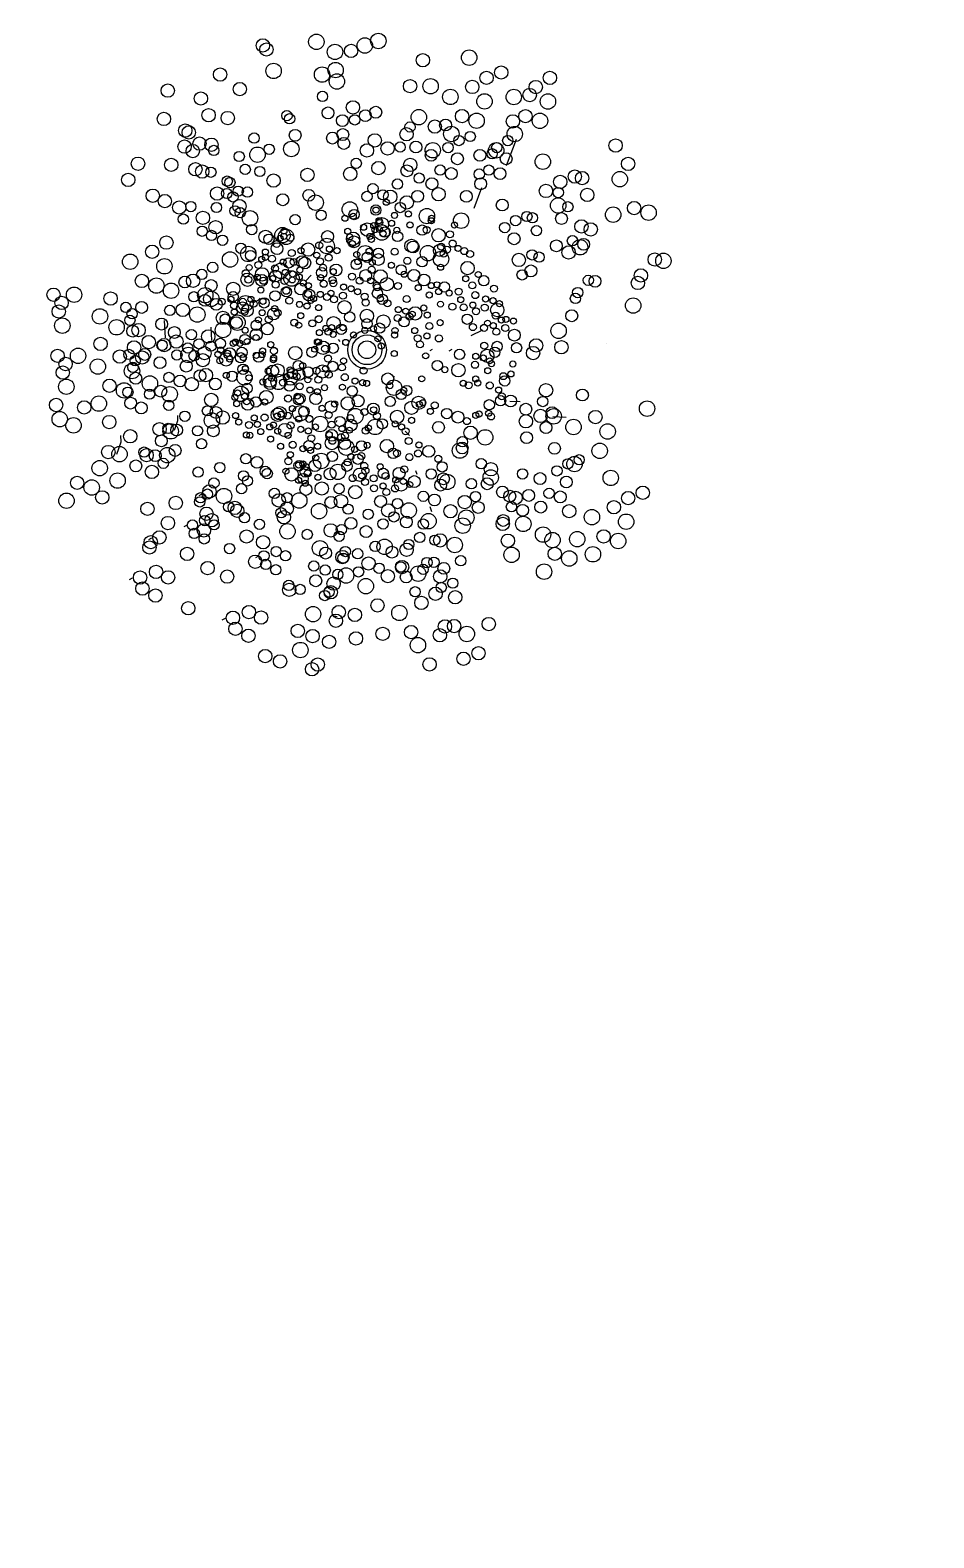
# Model space of a CAD drawing. Header units: millimetres. Extents: x 441061 to 442903, y 4515148 to 4515613.
# Drawn here: x 442385.5546 to 442385.8154, y 4515546.8685 to 4515547.3038 of the extents above; entities that cross this region are included whole.
import ezdxf

# ---------------------------------------------------------------- set-up
doc = ezdxf.new("R2010")
doc.units = ezdxf.units.MM
doc.linetypes.add('CONTINUA', pattern=[0])
doc.layers.add('01_piscinas', color=254, linetype='Continuous')

# ---------------------------------------------------------------- blocks, each defined once
blk = doc.blocks.new('A$C21391103')
at = {"layer": '01_piscinas'}
for p, q in [((139.4443, 93.0604, 0), (139.4671, 93.1217, 0)), ((139.37, 92.9622, 0), (139.3875, 93.0094, 0)), ((138.9932, 92.8075, 0), (138.981, 92.7939, 0)), ((138.6538, 92.7023, 0), (138.6559, 92.6623, 0)), ((138.7619, 92.6868, 0), (138.7635, 92.656, 0)), ((139.3629, 92.6683, 0), (139.39, 92.6807, 0)), ((138.7779, 92.6397, 0), (138.7744, 92.6408, 0)), ((138.8222, 92.6551, 0), (138.8187, 92.6563, 0)), ((139.0601, 92.6537, 0), (139.0568, 92.659, 0)), ((139.2729, 92.6354, 0), (139.2674, 92.6327, 0)), ((139.3181, 92.6356, 0), (139.3109, 92.632, 0)), ((139.5472, 92.6466, 0), (139.5472, 92.6466, 0)), ((139.6746, 92.65, 0), (139.6746, 92.65, 0)), ((138.9967, 92.5673, 0), (138.9833, 92.5704, 0)), ((139.0257, 92.5829, 0), (139.0154, 92.5853, 0)), ((139.1855, 92.5722, 0), (139.1821, 92.5733, 0)), ((138.8171, 92.5407, 0), (138.8136, 92.5419, 0)), ((139.6318, 92.5371, 0), (139.6327, 92.5344, 0)), ((139.4521, 92.5162, 0), (139.4759, 92.5154, 0)), ((139.7846, 92.5077, 0), (139.7858, 92.5043, 0)), ((138.9017, 92.4587, 0), (138.8984, 92.464, 0)), ((138.919, 92.4837, 0), (138.9157, 92.489, 0)), ((139.0525, 92.4717, 0), (139.0501, 92.4669, 0)), ((139.3049, 92.4621, 0), (139.3049, 92.4621, 0)), ((139.551, 92.4805, 0), (139.582, 92.4795, 0)), ((139.2106, 92.4473, 0), (139.2202, 92.437, 0)), ((139.234, 92.3563, 0), (139.2369, 92.3478, 0)), ((139.2945, 92.3809, 0), (139.2938, 92.3794, 0)), ((139.1729, 92.3411, 0), (139.1722, 92.3396, 0)), ((139.5339, 92.3442, 0), (139.5348, 92.3416, 0)), ((138.7396, 92.3003, 0), (138.7341, 92.2975, 0)), ((139.2676, 92.2727, 0), (139.2713, 92.2617, 0)), ((139.6574, 92.257, 0), (139.6586, 92.2535, 0)), ((138.7051, 92.2289, 0), (138.6996, 92.2262, 0)), ((138.6248, 92.1999, 0), (138.6176, 92.1963, 0)), ((139.0601, 92.2113, 0), (139.0499, 92.2136, 0)), ((138.8702, 92.1575, 0), (138.8647, 92.1547, 0)), ((139.0693, 92.1607, 0), (139.059, 92.163, 0)), ((138.58, 92.1071, 0), (138.5728, 92.1035, 0)), ((139.0415, 92.0841, 0), (139.0281, 92.0872, 0)), ((138.7946, 92.0142, 0), (138.7874, 92.0107, 0)), ((139.0534, 92.0184, 0), (139.04, 92.0215, 0))]:
    blk.add_line(p, q, dxfattribs=at)
at = {"layer": '01_piscinas', "elevation": 0}
blk.add_lwpolyline([(147.6622, 95.9923, 0.004391), (146.5456, 95.742, 0.000109), (146.5191, 95.7359, 0.000253), (146.5042, 95.7324, 0.002322), (145.9173, 95.5921, 0.002118), (145.3817, 95.4592, -0.0058), (137.3123, 93.1421), (132.1461, 91.6313), (132.1032, 91.6188), (129.0323, 90.7207), (123.1071, 88.9701)], format="xyb", dxfattribs=at)
for points in [[(138.8586, 92.7433), (138.8711, 92.7492), (138.8711, 92.7492), (138.8757, 92.7543)], [(138.6778, 92.4493), (138.6856, 92.4713), (138.6856, 92.4713), (138.6851, 92.4829)], [(138.5444, 92.3935), (138.5546, 92.4222), (138.5546, 92.4222), (138.5539, 92.4372)]]:
    blk.add_lwpolyline(points, dxfattribs=at)
at = {"layer": '01_piscinas'}
for centre, radius in [((139.0053, 93.3462, 0), 0.0178), ((139.1484, 93.3482, 0), 0.0178), ((138.8819, 93.3379, 0), 0.0154), ((138.89, 93.3285, 0), 0.0154), ((139.0483, 93.323, 0), 0.0178), ((139.0854, 93.3252, 0), 0.0154), ((139.1172, 93.3378, 0), 0.0178), ((138.9066, 93.279, 0), 0.0178), ((139.0497, 93.281, 0), 0.0178), ((139.2512, 93.3038, 0), 0.0154), ((139.358, 93.3097, 0), 0.0178), ((138.7831, 93.2707, 0), 0.0154), ((139.0185, 93.2706, 0), 0.0178), ((139.0527, 93.2546, 0), 0.0178), ((139.2216, 93.2438, 0), 0.0154), ((139.269, 93.2437, 0), 0.0178), ((139.3982, 93.2631, 0), 0.0154), ((139.4321, 93.2754, 0), 0.0154), ((139.5446, 93.263, 0), 0.0154), ((138.6623, 93.2335, 0), 0.0154), ((138.7387, 93.2153, 0), 0.0154), ((138.8286, 93.237, 0), 0.0154), ((139.0195, 93.2202, 0), 0.0119), ((139.3147, 93.219, 0), 0.0178), ((139.3654, 93.242, 0), 0.0154), ((139.3935, 93.2086, 0), 0.0178), ((139.4611, 93.2188, 0), 0.0178), ((139.4978, 93.2234, 0), 0.0154), ((139.5118, 93.2419, 0), 0.0154), ((139.54, 93.2084, 0), 0.0178), ((138.7566, 93.1767, 0), 0.0154), ((139.0323, 93.1821, 0), 0.0137), ((139.0898, 93.1948, 0), 0.0154), ((139.1184, 93.1756, 0), 0.0137), ((139.1424, 93.1836, 0), 0.0137), ((139.2419, 93.1723, 0), 0.0178), ((139.3416, 93.1746, 0), 0.0154), ((139.488, 93.1745, 0), 0.0154), ((138.6534, 93.168, 0), 0.0154), ((138.7027, 93.1413, 0), 0.0154), ((138.8006, 93.1702, 0), 0.0154), ((138.9374, 93.1757, 0), 0.0119), ((138.9436, 93.1685, 0), 0.0119), ((139.0654, 93.1642, 0), 0.0137), ((139.0939, 93.1659, 0), 0.0119), ((139.2215, 93.1495, 0), 0.0119), ((139.2788, 93.1504, 0), 0.0154), ((139.3036, 93.154, 0), 0.0137), ((139.3752, 93.1639, 0), 0.0178), ((139.4591, 93.1625, 0), 0.0154), ((139.5216, 93.1638, 0), 0.0178), ((138.7011, 93.1041, 0), 0.0154), ((138.7107, 93.137, 0), 0.0154), ((138.7355, 93.1111, 0), 0.0154), ((138.7631, 93.1086, 0), 0.0154), ((138.8614, 93.124, 0), 0.0119), ((138.9564, 93.1304, 0), 0.0137), ((139.0425, 93.1239, 0), 0.0137), ((139.0664, 93.132, 0), 0.0137), ((139.0688, 93.1116, 0), 0.0137), ((139.1401, 93.1187, 0), 0.0154), ((139.2136, 93.1327, 0), 0.0154), ((139.3169, 93.1334, 0), 0.0178), ((139.3345, 93.1182, 0), 0.0119), ((139.3606, 93.1276, 0), 0.0119), ((139.4472, 93.118, 0), 0.0119), ((139.4634, 93.1332, 0), 0.0178), ((139.6963, 93.1067, 0), 0.0154), ((138.7199, 93.094, 0), 0.0154), ((138.7685, 93.0954, 0), 0.0119), ((138.8272, 93.0814, 0), 0.0119), ((138.8695, 93.0855, 0), 0.0178), ((138.8964, 93.0981, 0), 0.0119), ((138.9475, 93.0987, 0), 0.0178), ((139.1222, 93.0953, 0), 0.0154), ((139.1699, 93.1001, 0), 0.0154), ((139.1987, 93.1033, 0), 0.0119), ((139.2352, 93.1032, 0), 0.0137), ((139.2741, 93.0958, 0), 0.0178), ((139.2703, 93.0842, 0), 0.0137), ((139.3093, 93.1019, 0), 0.0119), ((139.331, 93.0762, 0), 0.0137), ((139.3829, 93.0841, 0), 0.0137), ((139.4112, 93.0876, 0), 0.0119), ((139.4205, 93.0956, 0), 0.0178), ((139.4219, 93.1018, 0), 0.0119), ((139.4436, 93.0761, 0), 0.0137), ((139.5281, 93.0694, 0), 0.0178), ((138.5935, 93.0648, 0), 0.0154), ((138.6702, 93.0621, 0), 0.0154), ((138.726, 93.0518, 0), 0.0154), ((138.7417, 93.0466, 0), 0.0154), ((138.7617, 93.045, 0), 0.0119), ((138.841, 93.0517, 0), 0.0119), ((138.8748, 93.0467, 0), 0.0119), ((138.9846, 93.0389, 0), 0.0154), ((139.0835, 93.041, 0), 0.0154), ((139.0973, 93.0656, 0), 0.0119), ((139.1487, 93.0545, 0), 0.0154), ((139.2143, 93.0483, 0), 0.0137), ((139.2222, 93.0619, 0), 0.0154), ((139.291, 93.0501, 0), 0.0119), ((139.3168, 93.0419, 0), 0.0137), ((139.3814, 93.0408, 0), 0.0119), ((139.4036, 93.05, 0), 0.0119), ((139.4294, 93.0417, 0), 0.0137), ((139.6021, 93.0351, 0), 0.0154), ((139.7251, 93.0643, 0), 0.0154), ((138.5709, 93.0274, 0), 0.0154), ((138.7995, 93.0245, 0), 0.0119), ((138.8057, 93.0211, 0), 0.0119), ((138.9065, 93.0257, 0), 0.0154), ((139.136, 93.0071, 0), 0.0119), ((139.1926, 93.0178, 0), 0.0119), ((139.2427, 93.0314, 0), 0.0119), ((139.272, 93.0184, 0), 0.0137), ((139.3847, 93.0182, 0), 0.0137), ((139.5354, 93.0017, 0), 0.0154), ((139.5683, 93.0228, 0), 0.0154), ((139.6189, 93.0314, 0), 0.0154), ((139.706, 93.029, 0), 0.0178), ((138.6276, 92.9909, 0), 0.0154), ((138.6555, 92.9783, 0), 0.0154), ((138.7761, 92.9957, 0), 0.0154), ((138.7983, 92.9959, 0), 0.0119), ((138.8128, 92.9881, 0), 0.0119), ((138.8276, 92.9668, 0), 0.0154), ((138.8248, 93.0013, 0), 0.0119), ((138.846, 92.9993, 0), 0.0119), ((138.9278, 92.9815, 0), 0.0137), ((138.9879, 92.9917, 0), 0.0137), ((139.0037, 92.9748, 0), 0.0178), ((139.1222, 92.9891, 0), 0.0119), ((139.159, 92.9928, 0), 0.0119), ((139.1669, 92.9757, 0), 0.00702), ((139.176, 92.9884, 0), 0.0154), ((139.2141, 92.9753, 0), 0.0154), ((139.2391, 92.9895, 0), 0.0137), ((139.2875, 92.9943, 0), 0.0154), ((139.3517, 92.9893, 0), 0.0137), ((139.4345, 92.9692, 0), 0.0137), ((139.5636, 92.9683, 0), 0.0178), ((139.5639, 92.9979, 0), 0.0119), ((139.6309, 92.9926, 0), 0.0154), ((138.6887, 92.9636, 0), 0.0154), ((138.6982, 92.9368, 0), 0.0119), ((138.7155, 92.9656, 0), 0.0119), ((138.7435, 92.9397, 0), 0.0154), ((138.7746, 92.9636, 0), 0.0119), ((138.8175, 92.9556, 0), 0.0119), ((138.8295, 92.9516, 0), 0.0119), ((138.8521, 92.9386, 0), 0.0178), ((138.9563, 92.9355, 0), 0.0119), ((139.0164, 92.9457, 0), 0.0119), ((139.0712, 92.9388, 0), 0.00702), ((139.0827, 92.9591, 0), 0.0178), ((139.0925, 92.9473, 0), 0.0119), ((139.0905, 92.9435, 0), 0.00702), ((139.1426, 92.9577, 0), 0.0119), ((139.143, 92.9575, 0), 0.00702), ((139.1857, 92.9453, 0), 0.00702), ((139.1991, 92.9634, 0), 0.0119), ((139.2178, 92.9488, 0), 0.00702), ((139.2606, 92.9437, 0), 0.0178), ((139.2712, 92.9386, 0), 0.00702), ((139.3395, 92.9332, 0), 0.0178), ((139.4914, 92.9428, 0), 0.0119), ((139.5043, 92.9399, 0), 0.0119), ((139.5713, 92.9381, 0), 0.0137), ((139.586, 92.9652, 0), 0.0119), ((139.6907, 92.947, 0), 0.0178), ((139.7389, 92.9623, 0), 0.0154), ((139.7724, 92.9516, 0), 0.0178), ((138.7418, 92.9088, 0), 0.0119), ((138.7632, 92.899, 0), 0.0119), ((138.7728, 92.918, 0), 0.0154), ((138.856, 92.9125, 0), 0.0119), ((138.888, 92.8958, 0), 0.0154), ((138.9271, 92.8996, 0), 0.0178), ((138.9354, 92.8958, 0), 0.0178), ((138.9303, 92.9089, 0), 0.00702), ((139.0777, 92.9088, 0), 0.00702), ((139.1143, 92.918, 0), 0.00702), ((139.1229, 92.9125, 0), 0.0154), ((139.1378, 92.9216, 0), 0.00702), ((139.1405, 92.9122, 0), 0.00702), ((139.1562, 92.9059, 0), 0.0178), ((139.1568, 92.9248, 0), 0.0154), ((139.1502, 92.933, 0), 0.00702), ((139.1511, 92.9127, 0), 0.00702), ((139.1514, 92.929, 0), 0.00702), ((139.1636, 92.9068, 0), 0.0119), ((139.179, 92.9271, 0), 0.00702), ((139.1911, 92.9108, 0), 0.00702), ((139.2215, 92.9233, 0), 0.00702), ((139.2494, 92.9113, 0), 0.0119), ((139.2602, 92.9117, 0), 0.00808), ((139.2708, 92.933, 0), 0.00702), ((139.2875, 92.8993, 0), 0.0154), ((139.3242, 92.9229, 0), 0.00702), ((139.4401, 92.9171, 0), 0.0119), ((139.4654, 92.9333, 0), 0.0119), ((139.5135, 92.9101, 0), 0.0119), ((139.6174, 92.9199, 0), 0.0154), ((139.6387, 92.913, 0), 0.0154), ((138.6262, 92.8613, 0), 0.0154), ((138.659, 92.8824, 0), 0.0154), ((138.7887, 92.8878, 0), 0.0119), ((138.8309, 92.8694, 0), 0.0119), ((138.8957, 92.8902, 0), 0.0119), ((138.9145, 92.8685, 0), 0.0137), ((138.9139, 92.8794, 0), 0.00808), ((138.9217, 92.8926, 0), 0.00702), ((138.9302, 92.8968, 0), 0.00702), ((138.9455, 92.8936, 0), 0.00808), ((138.9863, 92.8663, 0), 0.0154), ((139.0118, 92.8764, 0), 0.00808), ((139.0293, 92.8746, 0), 0.0178), ((139.0311, 92.8964, 0), 0.0137), ((139.0901, 92.8914, 0), 0.0154), ((139.0826, 92.8957, 0), 0.00702), ((139.0919, 92.8843, 0), 0.0137), ((139.0885, 92.8803, 0), 0.00702), ((139.1289, 92.8967, 0), 0.00702), ((139.1323, 92.89, 0), 0.00702), ((139.1592, 92.903, 0), 0.00702), ((139.1929, 92.8967, 0), 0.0119), ((139.2247, 92.875, 0), 0.0154), ((139.2287, 92.8724, 0), 0.0137), ((139.2629, 92.858, 0), 0.0178), ((139.2894, 92.8644, 0), 0.0137), ((139.2935, 92.873, 0), 0.00808), ((139.3136, 92.9016, 0), 0.00808), ((139.3199, 92.8803, 0), 0.00808), ((139.3326, 92.869, 0), 0.00702), ((139.4618, 92.8914, 0), 0.0137), ((139.5595, 92.875, 0), 0.0137), ((139.5966, 92.8868, 0), 0.0119), ((139.6141, 92.8718, 0), 0.0178), ((139.6224, 92.8785, 0), 0.0137), ((138.5755, 92.8383, 0), 0.0178), ((138.6544, 92.8278, 0), 0.0178), ((138.8061, 92.8434, 0), 0.0178), ((138.8481, 92.8563, 0), 0.0178), ((138.8535, 92.8527, 0), 0.0119), ((138.8792, 92.8442, 0), 0.00702), ((138.8878, 92.8484, 0), 0.00702), ((138.8878, 92.8605, 0), 0.00702), ((138.9031, 92.8452, 0), 0.00808), ((138.9287, 92.8374, 0), 0.00702), ((138.942, 92.8356, 0), 0.0119), ((138.9486, 92.8583, 0), 0.00808), ((138.9529, 92.8378, 0), 0.00808), ((138.9722, 92.8385, 0), 0.0137), ((138.9699, 92.8636, 0), 0.00702), ((138.9785, 92.8356, 0), 0.0137), ((139.0062, 92.8535, 0), 0.00702), ((139.0135, 92.8392, 0), 0.00808), ((139.0338, 92.8477, 0), 0.00808), ((139.0355, 92.8675, 0), 0.00702), ((139.0529, 92.8638, 0), 0.00702), ((139.0975, 92.8322, 0), 0.0119), ((139.0985, 92.855, 0), 0.00702), ((139.101, 92.8386, 0), 0.00702), ((139.1182, 92.8579, 0), 0.0178), ((139.1228, 92.8485, 0), 0.0119), ((139.127, 92.8625, 0), 0.00702), ((139.1343, 92.8366, 0), 0.00702), ((139.1484, 92.8434, 0), 0.0137), ((139.1488, 92.8579, 0), 0.0119), ((139.1859, 92.8614, 0), 0.00808), ((139.2153, 92.8405, 0), 0.00808), ((139.2494, 92.8383, 0), 0.0119), ((139.2933, 92.8445, 0), 0.0178), ((139.2993, 92.8568, 0), 0.00808), ((139.3069, 92.8663, 0), 0.00808), ((139.3469, 92.8628, 0), 0.00808), ((139.3603, 92.8562, 0), 0.00808), ((139.4728, 92.8424, 0), 0.0154), ((139.5032, 92.8542, 0), 0.0119), ((139.5196, 92.8489, 0), 0.0119), ((139.5878, 92.8598, 0), 0.0154), ((139.7865, 92.8435, 0), 0.0154), ((139.8066, 92.8405, 0), 0.0178), ((138.6024, 92.7939, 0), 0.0154), ((138.7206, 92.7944, 0), 0.0154), ((138.7407, 92.8091, 0), 0.0119), ((138.7659, 92.8253, 0), 0.0119), ((138.8463, 92.7968, 0), 0.0154), ((138.8424, 92.8118, 0), 0.00808), ((138.8502, 92.825, 0), 0.00702), ((138.8693, 92.8022, 0), 0.00702), ((138.8714, 92.8309, 0), 0.00808), ((138.8801, 92.8091, 0), 0.0154), ((138.8791, 92.7953, 0), 0.0137), ((138.9042, 92.7996, 0), 0.00702), ((138.9114, 92.8052, 0), 0.0137), ((138.9098, 92.8226, 0), 0.00808), ((138.9231, 92.8174, 0), 0.0178), ((138.9335, 92.8137, 0), 0.00702), ((138.9478, 92.7995, 0), 0.0178), ((138.9509, 92.8099, 0), 0.00702), ((138.9657, 92.8029, 0), 0.00702), ((138.9672, 92.8193, 0), 0.00702), ((139.0177, 92.8129, 0), 0.0119), ((139.015, 92.8016, 0), 0.00702), ((139.0206, 92.8245, 0), 0.00808), ((139.0508, 92.8193, 0), 0.0137), ((139.0443, 92.8156, 0), 0.00702), ((139.0876, 92.8039, 0), 0.00808), ((139.1192, 92.8065, 0), 0.0137), ((139.1331, 92.8197, 0), 0.00808), ((139.1535, 92.8044, 0), 0.0154), ((139.1786, 92.8302, 0), 0.00702), ((139.2011, 92.8196, 0), 0.0119), ((139.208, 92.8093, 0), 0.00702), ((139.2305, 92.8066, 0), 0.0137), ((139.2538, 92.7962, 0), 0.0137), ((139.292, 92.8256, 0), 0.00702), ((139.3544, 92.8236, 0), 0.0154), ((139.3791, 92.8088, 0), 0.00702), ((139.3919, 92.7945, 0), 0.0119), ((139.4804, 92.808, 0), 0.0119), ((139.5006, 92.8171, 0), 0.0137), ((139.6332, 92.7954, 0), 0.0119), ((139.6487, 92.7931, 0), 0.0137), ((139.7546, 92.8066, 0), 0.0154), ((138.3984, 92.7622, 0), 0.0154), ((138.4459, 92.7621, 0), 0.0178), ((138.636, 92.7832, 0), 0.0178), ((138.6699, 92.7713, 0), 0.0178), ((138.7017, 92.7914, 0), 0.0137), ((138.7488, 92.7609, 0), 0.0178), ((138.7624, 92.7833, 0), 0.0137), ((138.8134, 92.7757, 0), 0.0154), ((138.8481, 92.7969, 0), 0.00808), ((138.8771, 92.7728, 0), 0.00702), ((138.883, 92.7943, 0), 0.00808), ((138.91, 92.7595, 0), 0.0119), ((138.9115, 92.7854, 0), 0.00808), ((138.9318, 92.7938, 0), 0.00808), ((138.936, 92.7689, 0), 0.0119), ((138.9359, 92.7712, 0), 0.00808), ((138.9495, 92.7963, 0), 0.00702), ((138.9691, 92.7753, 0), 0.0137), ((138.9751, 92.7892, 0), 0.00702), ((138.9881, 92.7615, 0), 0.0137), ((138.9858, 92.7638, 0), 0.00808), ((138.9867, 92.7828, 0), 0.00702), ((139.0223, 92.7873, 0), 0.00808), ((139.0389, 92.7657, 0), 0.00702), ((139.0426, 92.7958, 0), 0.00808), ((139.0445, 92.7886, 0), 0.00808), ((139.0682, 92.7797, 0), 0.00702), ((139.0856, 92.7759, 0), 0.00702), ((139.1004, 92.769, 0), 0.00702), ((139.1053, 92.7945, 0), 0.00808), ((139.1309, 92.7944, 0), 0.00702), ((139.1463, 92.7653, 0), 0.0119), ((139.1447, 92.783, 0), 0.00808), ((139.1461, 92.7791, 0), 0.00808), ((139.1681, 92.7865, 0), 0.0154), ((139.1935, 92.7825, 0), 0.00808), ((139.2405, 92.7782, 0), 0.00702), ((139.2705, 92.7832, 0), 0.00702), ((139.2837, 92.785, 0), 0.00702), ((139.2874, 92.7694, 0), 0.00702), ((139.3009, 92.78, 0), 0.0119), ((139.3119, 92.7658, 0), 0.00702), ((139.3338, 92.7694, 0), 0.00808), ((139.3502, 92.799, 0), 0.00702), ((139.3655, 92.7837, 0), 0.00808), ((139.4153, 92.7763, 0), 0.00808), ((139.6087, 92.767, 0), 0.0119), ((139.7478, 92.7892, 0), 0.0154), ((138.4104, 92.7234, 0), 0.0154), ((138.4172, 92.7433, 0), 0.0154), ((138.5303, 92.7533, 0), 0.0154), ((138.5655, 92.7328, 0), 0.0119), ((138.602, 92.7328, 0), 0.0137), ((138.6669, 92.726, 0), 0.0119), ((138.6968, 92.727, 0), 0.0154), ((138.7224, 92.7573, 0), 0.0119), ((138.7482, 92.749, 0), 0.0137), ((138.7628, 92.7527, 0), 0.0178), ((138.7743, 92.7399, 0), 0.0137), ((138.7868, 92.7461, 0), 0.00808), ((138.808, 92.7515, 0), 0.00702), ((138.8133, 92.7576, 0), 0.0119), ((138.8153, 92.7372, 0), 0.00808), ((138.835, 92.7318, 0), 0.0137), ((138.8416, 92.7423, 0), 0.0178), ((138.8356, 92.7457, 0), 0.00808), ((138.8457, 92.7255, 0), 0.0137), ((138.8541, 92.7512, 0), 0.00702), ((138.8608, 92.7413, 0), 0.00808), ((138.8847, 92.7433, 0), 0.0119), ((138.882, 92.7467, 0), 0.00702), ((138.9091, 92.7302, 0), 0.00702), ((138.9426, 92.7486, 0), 0.00808), ((138.9664, 92.7397, 0), 0.00702), ((138.9837, 92.7359, 0), 0.00702), ((138.9926, 92.7492, 0), 0.00702), ((138.9989, 92.7533, 0), 0.00702), ((139.0105, 92.7325, 0), 0.00702), ((139.0143, 92.7629, 0), 0.00702), ((139.0299, 92.7567, 0), 0.00808), ((139.0462, 92.7514, 0), 0.00808), ((139.0703, 92.7332, 0), 0.0154), ((139.0665, 92.7599, 0), 0.00808), ((139.1169, 92.7578, 0), 0.00808), ((139.1191, 92.7441, 0), 0.00808), ((139.1576, 92.7516, 0), 0.0119), ((139.153, 92.7532, 0), 0.00702), ((139.1695, 92.742, 0), 0.00808), ((139.2139, 92.7521, 0), 0.00808), ((139.2534, 92.7315, 0), 0.00702), ((139.2659, 92.7615, 0), 0.00702), ((139.2919, 92.7403, 0), 0.00702), ((139.3195, 92.7345, 0), 0.00808), ((139.3386, 92.7505, 0), 0.00702), ((139.3454, 92.7328, 0), 0.00808), ((139.3666, 92.7381, 0), 0.00702), ((139.3722, 92.7611, 0), 0.00808), ((139.3942, 92.7323, 0), 0.00808), ((139.3959, 92.7522, 0), 0.00702), ((139.4133, 92.7484, 0), 0.00702), ((139.4231, 92.7268, 0), 0.0154), ((139.4281, 92.7414, 0), 0.00702), ((139.6035, 92.7536, 0), 0.0119), ((139.7368, 92.7371, 0), 0.0178), ((138.4188, 92.6907, 0), 0.0178), ((138.5057, 92.712, 0), 0.0178), ((138.5441, 92.6869, 0), 0.0178), ((138.5747, 92.703, 0), 0.0119), ((138.5799, 92.7183, 0), 0.0119), ((138.648, 92.6942, 0), 0.0137), ((138.7304, 92.7163, 0), 0.0178), ((138.7897, 92.7084, 0), 0.0154), ((138.795, 92.7058, 0), 0.0119), ((138.8232, 92.6976, 0), 0.0178), ((138.8208, 92.6975, 0), 0.0137), ((138.8158, 92.722, 0), 0.00702), ((138.8397, 92.7231, 0), 0.00808), ((138.8665, 92.6914, 0), 0.0119), ((138.8716, 92.7041, 0), 0.00702), ((138.8802, 92.7204, 0), 0.00702), ((138.8955, 92.7051, 0), 0.00808), ((138.9064, 92.7175, 0), 0.0137), ((138.9158, 92.7203, 0), 0.00808), ((138.9545, 92.6976, 0), 0.00808), ((138.9692, 92.7135, 0), 0.00702), ((138.9958, 92.696, 0), 0.00808), ((139.0107, 92.7056, 0), 0.00808), ((139.0451, 92.6964, 0), 0.0154), ((139.0823, 92.7105, 0), 0.0119), ((139.122, 92.7131, 0), 0.0154), ((139.1221, 92.695, 0), 0.0119), ((139.16, 92.6999, 0), 0.0154), ((139.1928, 92.7081, 0), 0.00808), ((139.1945, 92.7279, 0), 0.00702), ((139.2078, 92.6995, 0), 0.0119), ((139.2118, 92.7241, 0), 0.00702), ((139.2204, 92.7113, 0), 0.00808), ((139.2334, 92.7189, 0), 0.0154), ((139.2267, 92.7172, 0), 0.00702), ((139.2614, 92.715, 0), 0.00702), ((139.2911, 92.6975, 0), 0.00702), ((139.3537, 92.7056, 0), 0.0119), ((139.3739, 92.7239, 0), 0.00808), ((139.4005, 92.6964, 0), 0.00702), ((139.4193, 92.7139, 0), 0.00808), ((139.4326, 92.7035, 0), 0.00702), ((139.443, 92.705, 0), 0.00702), ((139.4604, 92.7012, 0), 0.00702), ((139.595, 92.7135, 0), 0.0137), ((138.5812, 92.6779, 0), 0.0137), ((138.595, 92.6804, 0), 0.0154), ((138.6182, 92.6526, 0), 0.0154), ((138.6775, 92.6749, 0), 0.0137), ((138.682, 92.6539, 0), 0.0154), ((138.7167, 92.6699, 0), 0.0119), ((138.7558, 92.6657, 0), 0.0154), ((138.7897, 92.6805, 0), 0.0178), ((138.8404, 92.6586, 0), 0.0119), ((138.8409, 92.68, 0), 0.00702), ((138.8665, 92.67, 0), 0.0137), ((138.8662, 92.6633, 0), 0.00702), ((138.8923, 92.6832, 0), 0.0137), ((138.9646, 92.6918, 0), 0.00702), ((139.0123, 92.6746, 0), 0.00702), ((139.0272, 92.6842, 0), 0.00702), ((139.0327, 92.6768, 0), 0.00808), ((139.0405, 92.686, 0), 0.00702), ((139.0441, 92.6704, 0), 0.00702), ((139.0629, 92.6822, 0), 0.0119), ((139.0666, 92.6859, 0), 0.00702), ((139.1223, 92.635, 0), 0.0447), ((139.0911, 92.6692, 0), 0.00702), ((139.1223, 92.635, 0), 0.0344), ((139.1172, 92.6796, 0), 0.00702), ((139.1372, 92.6834, 0), 0.00702), ((139.1513, 92.6849, 0), 0.0119), ((139.1474, 92.6602, 0), 0.00702), ((139.1859, 92.669, 0), 0.00702), ((139.1869, 92.6795, 0), 0.00702), ((139.2325, 92.6793, 0), 0.00702), ((139.2394, 92.6616, 0), 0.00808), ((139.2606, 92.6669, 0), 0.00702), ((139.2662, 92.6898, 0), 0.00808), ((139.2882, 92.6611, 0), 0.00808), ((139.3666, 92.6873, 0), 0.00808), ((139.3925, 92.6856, 0), 0.00808), ((139.4137, 92.6909, 0), 0.00702), ((139.421, 92.6767, 0), 0.00808), ((139.4413, 92.6851, 0), 0.00808), ((139.4625, 92.6687, 0), 0.0137), ((139.5646, 92.6788, 0), 0.0178), ((138.4077, 92.621, 0), 0.0154), ((138.4551, 92.6209, 0), 0.0178), ((138.5071, 92.6485, 0), 0.0154), ((138.5515, 92.6192, 0), 0.0154), ((138.5726, 92.6242, 0), 0.0119), ((138.5843, 92.6403, 0), 0.0154), ((138.6032, 92.6171, 0), 0.0154), ((138.6091, 92.6242, 0), 0.0137), ((138.6491, 92.6454, 0), 0.0119), ((138.654, 92.6457, 0), 0.0154), ((138.6832, 92.6229, 0), 0.0119), ((138.71, 92.623, 0), 0.0178), ((138.7085, 92.6391, 0), 0.0119), ((138.723, 92.6212, 0), 0.0119), ((138.7345, 92.6485, 0), 0.0119), ((138.7468, 92.6271, 0), 0.0154), ((138.762, 92.6433, 0), 0.0119), ((138.7836, 92.6496, 0), 0.0119), ((138.7843, 92.6343, 0), 0.00702), ((138.8052, 92.6258, 0), 0.0137), ((138.8004, 92.6267, 0), 0.00702), ((138.8137, 92.6497, 0), 0.00702), ((138.8186, 92.6527, 0), 0.00702), ((138.8286, 92.6498, 0), 0.00702), ((138.8335, 92.6289, 0), 0.0119), ((138.8456, 92.6541, 0), 0.00702), ((138.8812, 92.6324, 0), 0.00702), ((138.8999, 92.6468, 0), 0.00702), ((138.9072, 92.6325, 0), 0.00808), ((138.9566, 92.6275, 0), 0.0154), ((138.9949, 92.6293, 0), 0.0119), ((139.0017, 92.6363, 0), 0.00702), ((139.0077, 92.653, 0), 0.00702), ((139.0104, 92.6526, 0), 0.00702), ((139.0207, 92.6395, 0), 0.0154), ((139.0256, 92.6373, 0), 0.00808), ((139.0442, 92.6385, 0), 0.0119), ((139.0731, 92.6519, 0), 0.00702), ((139.1223, 92.635, 0), 0.0203), ((139.1554, 92.6438, 0), 0.00702), ((139.1851, 92.6263, 0), 0.00702), ((139.2448, 92.6474, 0), 0.00808), ((139.3359, 92.6243, 0), 0.0119), ((139.3999, 92.621, 0), 0.0154), ((139.3928, 92.6442, 0), 0.00808), ((139.4173, 92.6292, 0), 0.0119), ((139.4226, 92.6426, 0), 0.0119), ((139.4675, 92.6396, 0), 0.0119), ((139.5058, 92.6274, 0), 0.0154), ((139.5127, 92.6449, 0), 0.0154), ((139.571, 92.6409, 0), 0.0154), ((138.4197, 92.5822, 0), 0.0154), ((138.4264, 92.6021, 0), 0.0154), ((138.5008, 92.5962, 0), 0.0178), ((138.5797, 92.5857, 0), 0.0178), ((138.5818, 92.5944, 0), 0.0119), ((138.587, 92.6097, 0), 0.0119), ((138.6442, 92.6051, 0), 0.0137), ((138.7049, 92.5971, 0), 0.0137), ((138.7432, 92.6109, 0), 0.0154), ((138.7779, 92.6243, 0), 0.00702), ((138.7824, 92.6095, 0), 0.00702), ((138.7971, 92.6128, 0), 0.0154), ((138.8053, 92.6136, 0), 0.00702), ((138.8307, 92.6164, 0), 0.0119), ((138.8361, 92.5899, 0), 0.0119), ((138.8369, 92.6169, 0), 0.00702), ((138.8416, 92.5911, 0), 0.00702), ((138.8668, 92.622, 0), 0.00702), ((138.8721, 92.6179, 0), 0.0119), ((138.8801, 92.6238, 0), 0.00702), ((138.9046, 92.5859, 0), 0.0137), ((138.9062, 92.6117, 0), 0.00702), ((138.9065, 92.6158, 0), 0.00702), ((138.9159, 92.5871, 0), 0.0154), ((138.9636, 92.5981, 0), 0.0119), ((138.9736, 92.5984, 0), 0.00702), ((139.0195, 92.5848, 0), 0.0154), ((139.0267, 92.5917, 0), 0.00702), ((139.0324, 92.6147, 0), 0.00808), ((139.0432, 92.5964, 0), 0.0119), ((139.0643, 92.5942, 0), 0.00808), ((139.0681, 92.6094, 0), 0.00702), ((139.2577, 92.621, 0), 0.00702), ((139.2846, 92.5986, 0), 0.0119), ((139.3332, 92.5877, 0), 0.0154), ((139.3716, 92.6002, 0), 0.00808), ((139.3733, 92.6201, 0), 0.00702), ((139.3907, 92.6163, 0), 0.00702), ((139.4055, 92.6094, 0), 0.00702), ((139.4097, 92.6028, 0), 0.00702), ((139.4589, 92.6021, 0), 0.00702), ((138.428, 92.5495, 0), 0.0178), ((138.5277, 92.5518, 0), 0.0154), ((138.5883, 92.5692, 0), 0.0137), ((138.6211, 92.557, 0), 0.0178), ((138.6649, 92.571, 0), 0.0119), ((138.6907, 92.5628, 0), 0.0137), ((138.7174, 92.5553, 0), 0.0154), ((138.7367, 92.575, 0), 0.0137), ((138.7502, 92.5764, 0), 0.0154), ((138.7719, 92.556, 0), 0.0137), ((138.7973, 92.5757, 0), 0.00702), ((138.8108, 92.5737, 0), 0.0119), ((138.8393, 92.5711, 0), 0.0178), ((138.8497, 92.5702, 0), 0.00702), ((138.8817, 92.5605, 0), 0.00702), ((138.898, 92.5637, 0), 0.0154), ((138.8983, 92.5566, 0), 0.0137), ((138.894, 92.5857, 0), 0.00702), ((138.902, 92.5692, 0), 0.00702), ((138.9181, 92.5607, 0), 0.0178), ((138.9283, 92.5591, 0), 0.00808), ((138.9361, 92.5723, 0), 0.00702), ((138.9458, 92.5684, 0), 0.0154), ((138.9435, 92.5509, 0), 0.0119), ((138.9446, 92.5765, 0), 0.00702), ((138.9447, 92.5886, 0), 0.00702), ((138.9498, 92.5801, 0), 0.0119), ((138.9653, 92.5778, 0), 0.0137), ((138.9599, 92.5734, 0), 0.00808), ((138.9865, 92.5838, 0), 0.0119), ((138.9856, 92.5655, 0), 0.00702), ((139.0055, 92.5864, 0), 0.00808), ((139.0098, 92.5659, 0), 0.00808), ((139.0341, 92.5775, 0), 0.00808), ((139.071, 92.5716, 0), 0.00808), ((139.0948, 92.5627, 0), 0.00702), ((139.1121, 92.5589, 0), 0.00702), ((139.1142, 92.5868, 0), 0.00808), ((139.1212, 92.5572, 0), 0.00702), ((139.1702, 92.5677, 0), 0.0137), ((139.1845, 92.5475, 0), 0.0178), ((139.2487, 92.5678, 0), 0.00702), ((139.3019, 92.589, 0), 0.00702), ((139.3445, 92.5576, 0), 0.00702), ((139.3734, 92.5674, 0), 0.00702), ((139.378, 92.5583, 0), 0.00702), ((139.4011, 92.5864, 0), 0.00702), ((139.4401, 92.563, 0), 0.0119), ((139.437, 92.574, 0), 0.00808), ((139.4545, 92.5792, 0), 0.00702), ((138.5031, 92.5106, 0), 0.0178), ((138.5613, 92.5411, 0), 0.0178), ((138.5701, 92.5369, 0), 0.0119), ((138.6201, 92.5324, 0), 0.0119), ((138.646, 92.5393, 0), 0.0137), ((138.6667, 92.5323, 0), 0.0178), ((138.7625, 92.5191, 0), 0.0154), ((138.8171, 92.5254, 0), 0.00702), ((138.8311, 92.5331, 0), 0.0178), ((138.8235, 92.5354, 0), 0.00702), ((138.8396, 92.5277, 0), 0.00702), ((138.8455, 92.5459, 0), 0.0119), ((138.8898, 92.5256, 0), 0.0154), ((138.9399, 92.5224, 0), 0.00808), ((138.9639, 92.5195, 0), 0.0119), ((138.9611, 92.5278, 0), 0.00702), ((138.9674, 92.5222, 0), 0.0119), ((138.9667, 92.5507, 0), 0.00808), ((138.9904, 92.5418, 0), 0.00702), ((139.0039, 92.5222, 0), 0.0137), ((139.0078, 92.538, 0), 0.00702), ((139.0241, 92.5475, 0), 0.00702), ((139.0654, 92.5486, 0), 0.00702), ((139.0881, 92.5397, 0), 0.0119), ((139.1017, 92.5169, 0), 0.0137), ((139.175, 92.5519, 0), 0.00702), ((139.2011, 92.5318, 0), 0.0119), ((139.2072, 92.5412, 0), 0.00702), ((139.2139, 92.5407, 0), 0.0119), ((139.2414, 92.5124, 0), 0.0154), ((139.3568, 92.5529, 0), 0.00808), ((139.4057, 92.5525, 0), 0.00808), ((139.4305, 92.5173, 0), 0.0119), ((139.4261, 92.5419, 0), 0.00702), ((139.4335, 92.5276, 0), 0.00808), ((139.4539, 92.5167, 0), 0.0137), ((139.5355, 92.5414, 0), 0.0154), ((139.6197, 92.5304, 0), 0.0137), ((138.4044, 92.5074, 0), 0.0154), ((138.4694, 92.5017, 0), 0.0154), ((138.5765, 92.5117, 0), 0.0137), ((138.6011, 92.5007, 0), 0.0137), ((138.6646, 92.5066, 0), 0.0119), ((138.7017, 92.4813, 0), 0.0119), ((138.7538, 92.4939, 0), 0.0119), ((138.7736, 92.4901, 0), 0.0137), ((138.789, 92.4783, 0), 0.0154), ((138.8216, 92.5105, 0), 0.00702), ((138.8469, 92.5092, 0), 0.0137), ((138.8445, 92.5147, 0), 0.00702), ((138.8659, 92.5144, 0), 0.0119), ((138.8861, 92.5143, 0), 0.00702), ((138.9163, 92.4848, 0), 0.0154), ((138.921, 92.4884, 0), 0.0154), ((138.9237, 92.486, 0), 0.00702), ((138.95, 92.4992, 0), 0.00702), ((138.9684, 92.4884, 0), 0.0178), ((138.9767, 92.4924, 0), 0.0119), ((139.0186, 92.4998, 0), 0.00702), ((139.0391, 92.5032, 0), 0.0137), ((139.0475, 92.5096, 0), 0.00702), ((139.0778, 92.5111, 0), 0.0154), ((139.0955, 92.4815, 0), 0.0178), ((139.1164, 92.491, 0), 0.00808), ((139.1368, 92.4979, 0), 0.0137), ((139.1376, 92.4963, 0), 0.00702), ((139.1758, 92.5156, 0), 0.0119), ((139.1918, 92.4798, 0), 0.0154), ((139.2247, 92.5009, 0), 0.0154), ((139.2433, 92.5091, 0), 0.00702), ((139.2512, 92.5126, 0), 0.00702), ((139.2687, 92.4925, 0), 0.00702), ((139.2788, 92.5068, 0), 0.00808), ((139.3063, 92.4875, 0), 0.0119), ((139.3321, 92.4793, 0), 0.0137), ((139.3811, 92.4867, 0), 0.00702), ((139.4045, 92.5079, 0), 0.0119), ((139.4032, 92.4883, 0), 0.00702), ((139.489, 92.4977, 0), 0.0137), ((139.523, 92.482, 0), 0.0154), ((139.528, 92.5154, 0), 0.0119), ((139.5533, 92.4813, 0), 0.0178), ((139.5496, 92.4897, 0), 0.0137), ((139.6496, 92.4796, 0), 0.0154), ((139.7689, 92.499, 0), 0.0178), ((138.4128, 92.4747, 0), 0.0178), ((138.4447, 92.4604, 0), 0.0178), ((138.5273, 92.4681, 0), 0.0154), ((138.6432, 92.4516, 0), 0.0154), ((138.6629, 92.4533, 0), 0.0119), ((138.669, 92.4467, 0), 0.0178), ((138.6827, 92.4495, 0), 0.0137), ((138.731, 92.4477, 0), 0.0119), ((138.7642, 92.4715, 0), 0.0178), ((138.7675, 92.4477, 0), 0.0137), ((138.8189, 92.4829, 0), 0.00702), ((138.8261, 92.468, 0), 0.00702), ((138.8496, 92.4613, 0), 0.00808), ((138.8619, 92.4775, 0), 0.00702), ((138.869, 92.4626, 0), 0.00702), ((138.8857, 92.4785, 0), 0.00808), ((138.8978, 92.4567, 0), 0.00702), ((138.9063, 92.461, 0), 0.00702), ((138.9151, 92.4817, 0), 0.00702), ((138.933, 92.4496, 0), 0.0154), ((138.939, 92.4828, 0), 0.00808), ((138.9457, 92.4601, 0), 0.00808), ((138.9646, 92.4749, 0), 0.00702), ((138.9694, 92.4512, 0), 0.00702), ((138.9889, 92.4754, 0), 0.00808), ((139.0031, 92.4569, 0), 0.00702), ((139.0141, 92.4636, 0), 0.0178), ((139.0339, 92.4845, 0), 0.00808), ((139.0406, 92.4619, 0), 0.00808), ((139.0598, 92.4691, 0), 0.0119), ((139.0643, 92.453, 0), 0.00702), ((139.0856, 92.4608, 0), 0.0137), ((139.0838, 92.4771, 0), 0.00808), ((139.1256, 92.454, 0), 0.00702), ((139.1412, 92.4567, 0), 0.0178), ((139.145, 92.4821, 0), 0.00808), ((139.1575, 92.4638, 0), 0.0119), ((139.1872, 92.4638, 0), 0.00702), ((139.2021, 92.4568, 0), 0.00702), ((139.2252, 92.4719, 0), 0.00702), ((139.2873, 92.4558, 0), 0.0137), ((139.353, 92.4701, 0), 0.00808), ((139.3614, 92.4433, 0), 0.0154), ((139.3733, 92.4833, 0), 0.00702), ((139.4087, 92.4809, 0), 0.00808), ((139.4891, 92.4697, 0), 0.0154), ((139.5355, 92.4553, 0), 0.0137), ((139.599, 92.4565, 0), 0.0178), ((139.6778, 92.4461, 0), 0.0178), ((138.5755, 92.4351, 0), 0.0154), ((138.6475, 92.4246, 0), 0.0137), ((138.7402, 92.4179, 0), 0.0119), ((138.8439, 92.4384, 0), 0.00702), ((138.8517, 92.4376, 0), 0.00702), ((138.877, 92.4461, 0), 0.00702), ((138.8995, 92.4286, 0), 0.00702), ((138.9162, 92.447, 0), 0.00702), ((138.9401, 92.4372, 0), 0.00702), ((138.9508, 92.4154, 0), 0.00808), ((138.9882, 92.4135, 0), 0.0119), ((138.9868, 92.4475, 0), 0.00702), ((138.9939, 92.4306, 0), 0.00808), ((139.041, 92.4193, 0), 0.0154), ((139.0408, 92.4373, 0), 0.0137), ((139.035, 92.439, 0), 0.00702), ((139.0424, 92.4247, 0), 0.00808), ((139.0626, 92.4331, 0), 0.00808), ((139.0704, 92.418, 0), 0.0137), ((139.0746, 92.4086, 0), 0.0178), ((139.0714, 92.4365, 0), 0.00808), ((139.0817, 92.4492, 0), 0.00702), ((139.1095, 92.413, 0), 0.0119), ((139.1193, 92.4481, 0), 0.00808), ((139.1681, 92.4124, 0), 0.0154), ((139.2116, 92.4468, 0), 0.00808), ((139.2183, 92.4242, 0), 0.00808), ((139.3424, 92.4226, 0), 0.0119), ((139.395, 92.4326, 0), 0.0178), ((139.4907, 92.4319, 0), 0.0137), ((138.525, 92.3988, 0), 0.0154), ((138.5508, 92.3939, 0), 0.0178), ((138.6075, 92.3985, 0), 0.0119), ((138.6135, 92.3915, 0), 0.0154), ((138.6333, 92.3903, 0), 0.0137), ((138.661, 92.3915, 0), 0.0178), ((138.6793, 92.4025, 0), 0.0137), ((138.8424, 92.3832, 0), 0.0119), ((138.8682, 92.375, 0), 0.0137), ((138.9228, 92.4122, 0), 0.00702), ((138.9452, 92.3924, 0), 0.00702), ((138.9745, 92.4065, 0), 0.00702), ((138.9919, 92.4027, 0), 0.00702), ((139.0039, 92.3854, 0), 0.00702), ((139.0164, 92.378, 0), 0.0178), ((139.0082, 92.4121, 0), 0.00702), ((139.042, 92.3885, 0), 0.0119), ((139.0851, 92.3884, 0), 0.00702), ((139.0937, 92.4047, 0), 0.00702), ((139.1013, 92.3822, 0), 0.0119), ((139.109, 92.3894, 0), 0.00808), ((139.1226, 92.4145, 0), 0.00702), ((139.1827, 92.3957, 0), 0.0119), ((139.1915, 92.3959, 0), 0.00808), ((139.2201, 92.387, 0), 0.00808), ((139.2403, 92.3954, 0), 0.00808), ((139.242, 92.4153, 0), 0.00702), ((139.2649, 92.4003, 0), 0.0137), ((139.2867, 92.3831, 0), 0.00808), ((139.3368, 92.4021, 0), 0.0178), ((139.342, 92.4081, 0), 0.0137), ((139.5551, 92.4073, 0), 0.0137), ((139.6012, 92.3709, 0), 0.0178), ((139.6121, 92.3809, 0), 0.0119), ((139.6595, 92.4015, 0), 0.0178), ((138.505, 92.3615, 0), 0.0178), ((138.5885, 92.3668, 0), 0.0137), ((138.6256, 92.3528, 0), 0.0154), ((138.652, 92.3727, 0), 0.0119), ((138.7323, 92.3524, 0), 0.0119), ((138.7824, 92.3628, 0), 0.0119), ((138.8372, 92.3437, 0), 0.0119), ((138.8874, 92.3541, 0), 0.0119), ((138.8918, 92.3488, 0), 0.0119), ((138.9349, 92.3546, 0), 0.00702), ((138.9405, 92.3776, 0), 0.00808), ((138.948, 92.3471, 0), 0.0154), ((138.9654, 92.3673, 0), 0.0119), ((138.9643, 92.3687, 0), 0.00702), ((138.9745, 92.3714, 0), 0.00702), ((138.9798, 92.3528, 0), 0.0119), ((138.9816, 92.3649, 0), 0.00702), ((138.9852, 92.3495, 0), 0.00808), ((139.0019, 92.3673, 0), 0.0137), ((139.0371, 92.3482, 0), 0.0137), ((139.0548, 92.3529, 0), 0.0178), ((139.076, 92.366, 0), 0.0119), ((139.0773, 92.3752, 0), 0.00808), ((139.1057, 92.3464, 0), 0.0154), ((139.1157, 92.3668, 0), 0.00808), ((139.1187, 92.3557, 0), 0.00808), ((139.1526, 92.3648, 0), 0.00702), ((139.1599, 92.3495, 0), 0.0119), ((139.1964, 92.3495, 0), 0.0137), ((139.2081, 92.3586, 0), 0.00808), ((139.2705, 92.3482, 0), 0.0119), ((139.2958, 92.3644, 0), 0.0119), ((139.3861, 92.3718, 0), 0.0119), ((139.4079, 92.34, 0), 0.0178), ((139.4085, 92.3589, 0), 0.0154), ((139.4814, 92.3482, 0), 0.0119), ((139.5608, 92.3552, 0), 0.0119), ((139.586, 92.3714, 0), 0.0119), ((139.685, 92.339, 0), 0.0178), ((138.453, 92.3276, 0), 0.0154), ((138.4866, 92.3169, 0), 0.0178), ((138.5464, 92.3328, 0), 0.0178), ((138.7584, 92.3077, 0), 0.0154), ((138.7688, 92.3272, 0), 0.0119), ((138.8325, 92.3141, 0), 0.0119), ((138.8463, 92.3321, 0), 0.0119), ((138.9643, 92.3336, 0), 0.00702), ((138.9747, 92.3375, 0), 0.0119), ((138.9811, 92.3124, 0), 0.0137), ((138.9796, 92.3266, 0), 0.00702), ((139.0089, 92.3406, 0), 0.00702), ((139.0178, 92.3145, 0), 0.0154), ((139.0578, 92.3141, 0), 0.0119), ((139.095, 92.3063, 0), 0.0154), ((139.0889, 92.3385, 0), 0.00808), ((139.1101, 92.3438, 0), 0.00702), ((139.1175, 92.3296, 0), 0.00808), ((139.1377, 92.338, 0), 0.00808), ((139.1382, 92.3151, 0), 0.00808), ((139.1594, 92.3204, 0), 0.00702), ((139.165, 92.3434, 0), 0.00808), ((139.187, 92.3146, 0), 0.00808), ((139.1887, 92.3345, 0), 0.00702), ((139.2008, 92.324, 0), 0.0154), ((139.2061, 92.3307, 0), 0.00702), ((139.2209, 92.3238, 0), 0.00702), ((139.2315, 92.3305, 0), 0.0137), ((139.2922, 92.3224, 0), 0.0137), ((139.2987, 92.3368, 0), 0.0137), ((139.3076, 92.3298, 0), 0.0178), ((139.3633, 92.3256, 0), 0.0119), ((139.3998, 92.3255, 0), 0.0137), ((139.435, 92.3065, 0), 0.0137), ((139.5218, 92.3375, 0), 0.0137), ((139.5825, 92.3295, 0), 0.0137), ((139.759, 92.3047, 0), 0.0154), ((138.4284, 92.2863, 0), 0.0178), ((138.5109, 92.2941, 0), 0.0154), ((138.6805, 92.2811, 0), 0.0154), ((138.736, 92.2837, 0), 0.0119), ((138.7381, 92.2931, 0), 0.0119), ((138.7536, 92.3016, 0), 0.0119), ((138.792, 92.297, 0), 0.0178), ((138.8028, 92.2723, 0), 0.0119), ((138.8169, 92.2698, 0), 0.0154), ((138.9084, 92.3032, 0), 0.0119), ((138.9184, 92.287, 0), 0.0154), ((138.9377, 92.2931, 0), 0.0119), ((138.9658, 92.2869, 0), 0.0178), ((139.0388, 92.2824, 0), 0.0137), ((139.0622, 92.2852, 0), 0.0154), ((139.1535, 92.2847, 0), 0.0137), ((139.1667, 92.3062, 0), 0.00808), ((139.1927, 92.2797, 0), 0.0119), ((139.2523, 92.2964, 0), 0.0119), ((139.2781, 92.2881, 0), 0.0137), ((139.3478, 92.2832, 0), 0.0154), ((139.3726, 92.2958, 0), 0.0119), ((139.379, 92.2706, 0), 0.0137), ((139.4518, 92.2968, 0), 0.0137), ((139.4557, 92.2724, 0), 0.0119), ((139.4653, 92.2928, 0), 0.0154), ((139.4956, 92.2985, 0), 0.0137), ((139.5235, 92.2716, 0), 0.0137), ((139.5425, 92.3034, 0), 0.0119), ((139.5683, 92.2951, 0), 0.0137), ((139.6923, 92.2713, 0), 0.0154), ((139.7252, 92.2924, 0), 0.0154), ((138.6153, 92.2676, 0), 0.0154), ((138.6627, 92.2348, 0), 0.0154), ((138.7475, 92.2403, 0), 0.0119), ((138.7517, 92.2563, 0), 0.0154), ((138.7635, 92.2412, 0), 0.0154), ((138.8227, 92.2629, 0), 0.0154), ((138.8393, 92.2471, 0), 0.0119), ((138.9238, 92.2584, 0), 0.0119), ((138.9304, 92.2482, 0), 0.0154), ((138.9371, 92.2681, 0), 0.0154), ((139.0115, 92.2622, 0), 0.0178), ((139.0786, 92.2668, 0), 0.0119), ((139.1251, 92.2552, 0), 0.0119), ((139.1712, 92.2639, 0), 0.0154), ((139.1845, 92.2489, 0), 0.0119), ((139.2131, 92.2373, 0), 0.0137), ((139.2186, 92.2638, 0), 0.0178), ((139.2643, 92.2391, 0), 0.0178), ((139.315, 92.2621, 0), 0.0154), ((139.3516, 92.2474, 0), 0.0178), ((139.4367, 92.2407, 0), 0.0137), ((139.4831, 92.2327, 0), 0.0178), ((139.4815, 92.2642, 0), 0.0137), ((139.5891, 92.2622, 0), 0.0154), ((139.6416, 92.2483, 0), 0.0178), ((139.7205, 92.2378, 0), 0.0178), ((138.643, 92.2016, 0), 0.0154), ((138.7192, 92.2302, 0), 0.0119), ((138.7235, 92.2107, 0), 0.0119), ((138.7456, 92.2178, 0), 0.0154), ((138.769, 92.2306, 0), 0.0119), ((138.8442, 92.2037, 0), 0.0154), ((138.8739, 92.2318, 0), 0.0119), ((138.9387, 92.2156, 0), 0.0178), ((138.9842, 92.2084, 0), 0.0119), ((139.0384, 92.2179, 0), 0.0154), ((139.0578, 92.2042, 0), 0.0119), ((139.063, 92.2195, 0), 0.0119), ((139.0851, 92.234, 0), 0.0137), ((139.1202, 92.215, 0), 0.0137), ((139.1592, 92.2327, 0), 0.0119), ((139.2523, 92.2322, 0), 0.0119), ((139.3432, 92.2287, 0), 0.0178), ((139.4356, 92.2328, 0), 0.0154), ((139.5288, 92.208, 0), 0.0178), ((139.6076, 92.1975, 0), 0.0178), ((139.6686, 92.2039, 0), 0.0154), ((138.62, 92.1783, 0), 0.0154), ((138.6229, 92.1906, 0), 0.0154), ((138.7466, 92.1982, 0), 0.0119), ((138.8048, 92.1757, 0), 0.0119), ((138.8823, 92.1905, 0), 0.0154), ((138.9126, 92.1689, 0), 0.0119), ((139.0137, 92.1766, 0), 0.0178), ((139.0722, 92.1689, 0), 0.0119), ((139.1409, 92.1808, 0), 0.0119), ((139.1629, 92.1797, 0), 0.0178), ((139.1798, 92.1675, 0), 0.0137), ((139.2138, 92.1731, 0), 0.0154), ((139.2188, 92.1852, 0), 0.0119), ((139.244, 92.2014, 0), 0.0119), ((139.279, 92.1952, 0), 0.0119), ((139.2912, 92.1948, 0), 0.0154), ((139.3248, 92.184, 0), 0.0178), ((139.4476, 92.194, 0), 0.0154), ((139.5506, 92.1954, 0), 0.0178), ((139.6439, 92.1626, 0), 0.0178), ((139.7021, 92.1932, 0), 0.0178), ((138.7069, 92.1635, 0), 0.0154), ((138.7543, 92.1307, 0), 0.0154), ((138.8643, 92.1455, 0), 0.0154), ((138.8843, 92.1588, 0), 0.0119), ((138.8886, 92.1393, 0), 0.0119), ((138.9341, 92.1592, 0), 0.0119), ((138.9993, 92.1355, 0), 0.0119), ((139.0266, 92.1653, 0), 0.0137), ((139.0655, 92.1563, 0), 0.0154), ((139.067, 92.1536, 0), 0.0119), ((139.1007, 92.1639, 0), 0.0119), ((139.1259, 92.1413, 0), 0.0154), ((139.2031, 92.1331, 0), 0.0154), ((139.2005, 92.1334, 0), 0.0119), ((139.2607, 92.1434, 0), 0.0119), ((139.2769, 92.1441, 0), 0.0119), ((139.3386, 92.1477, 0), 0.0119), ((139.456, 92.1613, 0), 0.0178), ((139.5557, 92.1636, 0), 0.0154), ((139.5892, 92.1529, 0), 0.0178), ((138.5982, 92.1088, 0), 0.0154), ((138.6351, 92.1219, 0), 0.0154), ((138.663, 92.1093, 0), 0.0154), ((138.7994, 92.1109, 0), 0.0154), ((138.9116, 92.1268, 0), 0.0119), ((139.0039, 92.1014, 0), 0.0137), ((139.0257, 92.1262, 0), 0.0119), ((139.0452, 92.0948, 0), 0.0154), ((139.0549, 92.1161, 0), 0.0119), ((139.0739, 92.1137, 0), 0.0178), ((139.1027, 92.122, 0), 0.0119), ((139.1501, 92.1302, 0), 0.0119), ((139.1703, 92.112, 0), 0.0154), ((139.2127, 92.1101, 0), 0.0137), ((139.2404, 92.1179, 0), 0.0178), ((139.2517, 92.1278, 0), 0.0119), ((139.2913, 92.1114, 0), 0.0154), ((139.2996, 92.13, 0), 0.0137), ((139.531, 92.1224, 0), 0.0178), ((138.6038, 92.0834, 0), 0.0154), ((138.6338, 92.0672, 0), 0.0154), ((138.9428, 92.0805, 0), 0.0154), ((138.9415, 92.0907, 0), 0.0119), ((138.9679, 92.0814, 0), 0.0119), ((139.0246, 92.0673, 0), 0.0119), ((139.0348, 92.0756, 0), 0.0119), ((139.0385, 92.075, 0), 0.0154), ((139.1196, 92.089, 0), 0.0178), ((139.2334, 92.076, 0), 0.0119), ((139.2806, 92.0714, 0), 0.0154), ((139.2936, 92.086, 0), 0.0119), ((139.3203, 92.0959, 0), 0.0119), ((139.326, 92.0633, 0), 0.0154), ((138.7096, 92.0379, 0), 0.0154), ((138.8497, 92.0291, 0), 0.0154), ((138.9978, 92.0243, 0), 0.0178), ((139.0571, 92.029, 0), 0.0154), ((139.1465, 92.0446, 0), 0.0154), ((139.197, 92.0272, 0), 0.0178), ((139.2477, 92.0503, 0), 0.0154), ((138.8128, 92.0159, 0), 0.0154), ((138.8184, 91.9906, 0), 0.0154), ((138.8776, 92.0164, 0), 0.0154), ((139.0504, 92.0092, 0), 0.0154), ((139.0942, 92.0226, 0), 0.0154), ((139.3023, 91.9959, 0), 0.0154), ((139.3233, 91.9968, 0), 0.0154), ((139.4034, 92.0015, 0), 0.0154), ((138.8484, 91.9743, 0), 0.0154), ((138.9624, 91.9856, 0), 0.0154), ((138.9967, 91.9736, 0), 0.0154), ((139.0347, 91.9604, 0), 0.0154), ((139.0968, 91.9682, 0), 0.0154), ((139.1584, 91.9788, 0), 0.0154), ((139.224, 91.9829, 0), 0.0154), ((139.2398, 91.9527, 0), 0.0178), ((139.2905, 91.9757, 0), 0.0154), ((139.3528, 91.9785, 0), 0.0178), ((138.8873, 91.9274, 0), 0.0154), ((138.9684, 91.9414, 0), 0.0178), ((139.345, 91.9213, 0), 0.0154), ((139.3797, 91.9341, 0), 0.0154), ((138.9216, 91.9153, 0), 0.0154), ((138.9953, 91.897, 0), 0.0154), ((139.0085, 91.9078, 0), 0.0154), ((139.2667, 91.9083, 0), 0.0154)]:
    blk.add_circle(centre, radius, dxfattribs=at)

msp = doc.modelspace()

# ---------------------------------------------------------------- block references
at = {"layer": '01_piscinas', "color": 6, "linetype": 'CONTINUA', "xscale": 0.125, "yscale": 0.125, "zscale": 0.125}
msp.add_blockref('A$C21391103', (442368.26149, 4515535.63213), dxfattribs=at)

doc.saveas('drawing.dxf')
